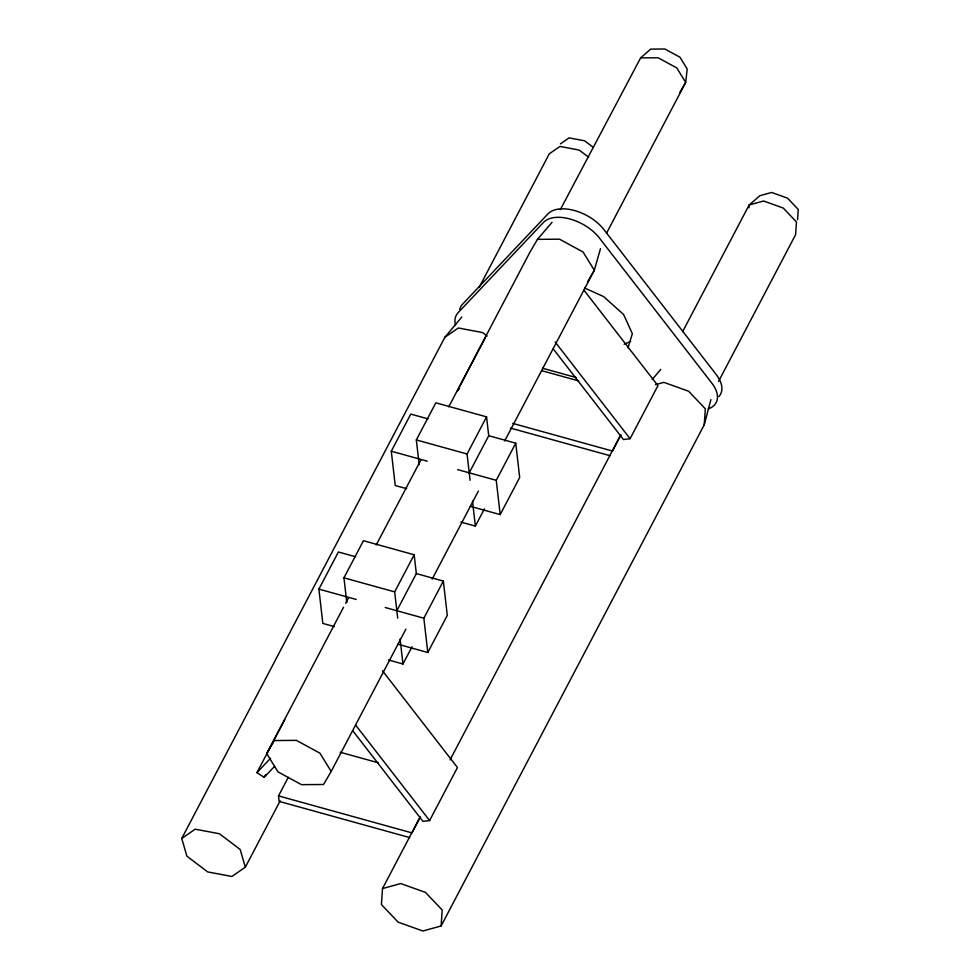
<?xml version="1.0" encoding="UTF-8"?>
<svg xmlns="http://www.w3.org/2000/svg" width="980" height="980" viewBox="0 0 980 980"><rect width="100%" height="100%" fill="white"/><g stroke="black" fill="none" stroke-linecap="round" stroke-linejoin="round"><path stroke-width="1.47" d="M420.2 816.781L382.506 888.578L381.416 904.552L398.125 922.131L422.858 931L441.11 925.965L704.24 424.781L710.904 399.644M441.11 925.965L442.201 909.991L425.491 892.413L400.771 883.544L382.506 888.578M704.24 424.781L705.331 408.807L688.622 391.228L663.889 382.359L655.473 384.687M748.953 207.809L749.136 204.992L759.917 195.694L771.64 192.46L787.528 198.156L798.259 209.451L797.548 219.716M600.483 248.663L594.309 270.272L504.7 440.939M627.996 347.827L632.345 333.715L623.562 314.433L603.545 296.548L584.484 287.936M280.182 800.819L245.343 867.19L231.868 876.475L207.662 871.906L186.898 856.165L181.741 838.464L444.871 337.279L461.837 317.018M334.303 626.588L322.837 623.415L318.892 589.115L338.382 551.985L355.581 556.75M406.7 488.689L395.234 485.517L391.29 451.216L410.779 414.099L427.966 418.864M479.281 287.152L549.302 153.799L559.984 146.437L579.18 150.062L588.588 157.192M346.798 602.627L343.955 577.832L363.445 540.703L414.16 554.766L416.329 573.594L396.839 610.724M419.195 464.728L416.341 439.934L435.83 402.817L486.558 416.868L488.726 435.708L469.236 472.826M405.855 629.221L331.179 771.456L323.535 784.49L301.485 784.662L277.953 771.86L266.707 753.583L343.515 607.282M345.646 603.227L348.488 597.8M376.222 544.978L421.033 459.645M448.767 406.81L529.837 252.399L537.469 239.353L552.046 222.325M274.67 766.25L264.196 777.324L256.944 772.657L284.788 719.614M485.259 337.757L457.415 390.8L459.51 388.582M560.303 209.683L640.614 57.906L650.683 49.11L664.844 49L679.973 57.22L687.188 68.968L685.682 82.43L606.485 233.289M264.196 777.324L265.592 774.678M409.714 837.582L279.153 801.395L278.528 795.895L288.267 777.336M397.696 618.172L394.671 591.883L414.16 554.766M470.094 480.286L467.068 453.997L486.558 416.868M432.168 579.107L478.387 491.054M397.892 644.215L427.795 652.509L423.85 618.209L443.34 581.079L416.329 573.594M470.278 506.317L500.192 514.61L496.248 480.31L515.737 443.193L488.726 435.708M388.472 659.981L402.964 663.999L412.017 646.763M460.87 522.083L475.361 526.101L484.414 508.865M427.795 652.509L447.284 615.379L443.34 581.079M500.192 514.61L519.682 477.493L515.737 443.193M450.065 759.892L620.744 434.802M419.673 818.312L412.004 832.902L278.528 795.895M620.842 435.132L612.488 451.045L512.736 423.397M682.668 331.608L749.136 204.992L763.616 200.998L783.228 208.042L796.471 221.97L795.613 234.649L718.524 381.465M352.727 730.713L422.993 821.387L429.608 820.554L457.452 767.524L382.506 670.81M553.21 348.868L623.464 439.53L630.091 438.709L657.935 385.667L583.921 290.166M266.707 753.583L274.351 740.537L296.401 740.365L319.933 753.179L331.179 771.456M679.63 92.769L685.682 82.43L676.776 67.926L658.107 57.771L640.614 57.906M587.437 282.007L594.309 270.272L583.063 251.995L559.519 239.181L537.469 239.353M652.239 379.505L660.74 369.362M256.944 772.657L270.554 758.251M560.45 143.852L569.098 137.886L584.656 140.814L593.133 147.257M444.871 337.279L458.346 327.994L482.552 332.563L487.17 336.054M181.741 838.464L195.216 829.178L219.422 833.747L240.186 849.489L245.343 867.19M624.138 344.262L630.704 341.334M542.553 368.235L576.277 377.582M542.05 370.759L578.727 380.926M510.445 428.076L610.185 455.737M416.341 439.934L467.068 453.997M391.29 451.216L427.207 461.176M457.636 469.616L496.248 480.31M343.955 577.832L394.671 591.883M318.892 589.115L356.255 599.466M385.25 607.502L423.85 618.209M340.109 752.211L378.243 762.783M555.146 341.996L630.091 438.709M355.605 725.053L429.608 820.554M472.495 501.16L475.361 526.101M400.097 639.058L402.964 663.999M708.27 408.88A34.962 19.698 27.7 0 0 711.774 383.045L599.246 237.822A34.962 19.698 27.7 0 0 543.508 222.362L458.077 312.718A34.962 19.698 27.7 0 0 455.529 325.14M718.769 396.667A34.962 19.698 27.7 0 0 716.233 374.556L603.705 229.332A34.962 19.698 27.7 0 0 547.955 213.885L462.523 304.229A34.962 19.698 27.7 0 0 459.73 309.411"/></g></svg>
